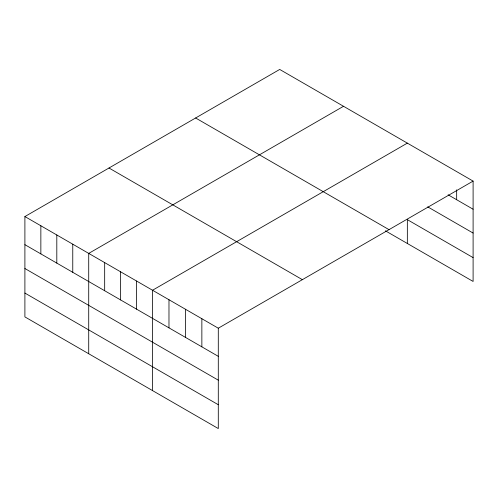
<?xml version="1.0" encoding="UTF-8"?>
<svg xmlns="http://www.w3.org/2000/svg" width="498" height="498" viewBox="0 0 498 498"><rect width="100%" height="100%" fill="white"/><g stroke="black" fill="none" stroke-linecap="round" stroke-linejoin="round"><path stroke-width="0.75" d="M473.1 181.098L218.292 328.207L218.292 428.56L24.9 316.902L24.9 216.555L279.708 69.44L473.1 181.098L473.1 281.445L385.408 230.817M343.527 106.286L88.719 253.401L88.719 353.748M407.345 143.131L152.537 290.247L152.537 390.594M448.113 194.799L473.1 209.222M427.732 206.863L473.1 233.058M473.1 257.615L407.345 219.649L407.345 243.485M195.621 117.989L389.013 229.646M108.987 168.007L302.379 279.664M24.9 216.555L218.292 328.207M24.9 244.68L218.292 356.331M24.9 268.515L218.292 380.167M24.9 293.067L218.292 404.725M456.66 189.85L456.66 199.729M201.858 318.72L201.858 346.845M185.418 309.227L185.418 337.351M168.978 299.734L168.978 327.865M136.583 281.034L136.583 309.158M120.628 271.821L120.628 299.945M104.673 262.608L104.673 290.739M72.764 244.188L72.764 272.313M56.809 234.975L56.809 263.1M40.855 225.762L40.855 253.893"/></g></svg>
